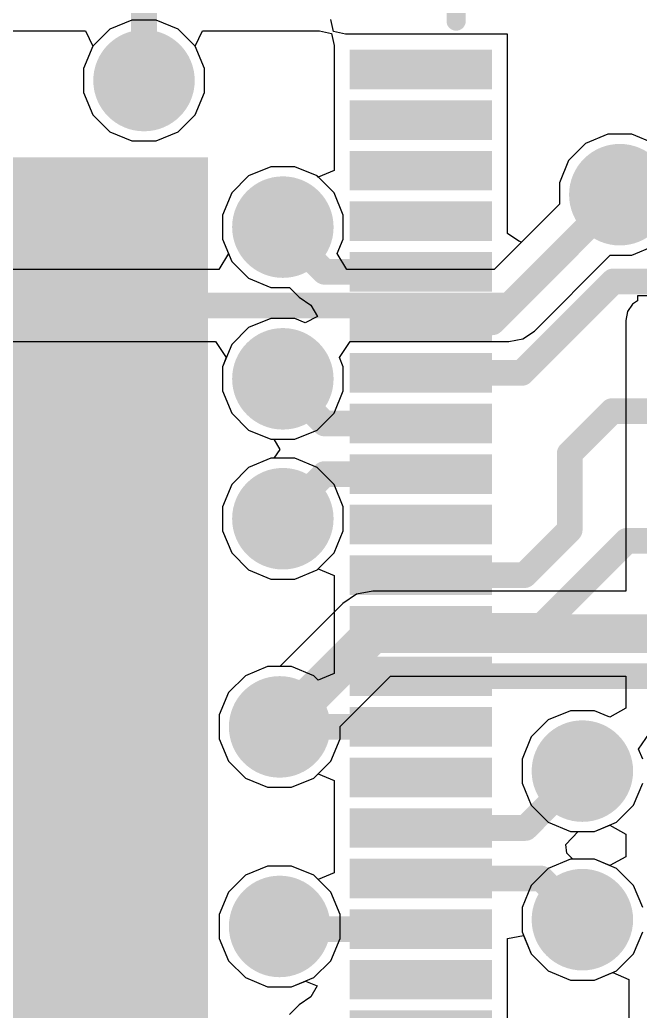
# Model space of a CAD drawing. Header units: millimetres. Extents: x -0.13 to 3.86, y -0.01 to 4.3.
# Drawn here: x 2.283 to 2.4764, y 2.6357 to 2.9445 of the extents above; entities that cross this region are included whole.
import ezdxf

# ---------------------------------------------------------------- set-up
doc = ezdxf.new("R2010")
doc.units = ezdxf.units.MM
doc.header["$MEASUREMENT"] = 0
for name, color, linetype in [('BottomLayer', 5, 'Continuous'), ('BottomSolder', 6, 'Continuous'), ('TopLayer', 1, 'Continuous'), ('TopOverlay', 2, 'Continuous'), ('TopPaste', 8, 'Continuous'), ('TopSolder', 216, 'Continuous'), ('ViaHoleLayer', 16, 'Continuous')]:
    doc.layers.add(name, color=color, linetype=linetype)

# ---------------------------------------------------------------- blocks, each defined once
blk = doc.blocks.new('100_VQFN__12_12__100')
at = {"layer": 'TopLayer'}
for points in [[(0.248, 0.19298), (0.248, 0.18498), (0.208, 0.18498), (0.208, 0.19298)], [(0.248, 0.17723), (0.248, 0.16923), (0.208, 0.16923), (0.208, 0.17723)], [(0.248, 0.16148), (0.248, 0.15348), (0.208, 0.15348), (0.208, 0.16148)], [(-0.1595, 0.1595), (0.1595, 0.1595), (0.1595, -0.1595), (-0.1595, -0.1595)], [(0.248, 0.14573), (0.248, 0.13773), (0.208, 0.13773), (0.208, 0.14573)], [(0.248, 0.12998), (0.248, 0.12198), (0.208, 0.12198), (0.208, 0.12998)], [(0.248, 0.11424), (0.248, 0.10624), (0.208, 0.10624), (0.208, 0.11424)], [(0.248, 0.09849), (0.248, 0.09049), (0.208, 0.09049), (0.208, 0.09849)], [(0.248, 0.08274), (0.248, 0.07474), (0.208, 0.07474), (0.208, 0.08274)], [(0.248, 0.06699), (0.248, 0.05899), (0.208, 0.05899), (0.208, 0.06699)], [(0.248, 0.05124), (0.248, 0.04324), (0.208, 0.04324), (0.208, 0.05124)], [(0.248, 0.0355), (0.248, 0.0275), (0.208, 0.0275), (0.208, 0.0355)], [(0.248, 0.01975), (0.248, 0.01175), (0.208, 0.01175), (0.208, 0.01975)], [(0.248, 0.004), (0.248, -0.004), (0.208, -0.004), (0.208, 0.004)], [(0.248, -0.01175), (0.248, -0.01975), (0.208, -0.01975), (0.208, -0.01175)], [(0.248, -0.0275), (0.248, -0.0355), (0.208, -0.0355), (0.208, -0.0275)], [(0.248, -0.04324), (0.248, -0.05124), (0.208, -0.05124), (0.208, -0.04324)], [(0.248, -0.05899), (0.248, -0.06699), (0.208, -0.06699), (0.208, -0.05899)], [(0.248, -0.07474), (0.248, -0.08274), (0.208, -0.08274), (0.208, -0.07474)], [(0.248, -0.09049), (0.248, -0.09849), (0.208, -0.09849), (0.208, -0.09049)]]:
    blk.add_hatch(color=1, dxfattribs=at).paths.add_polyline_path(points)
at = {"layer": 'TopPaste'}
for points in [[(0.248, 0.19298), (0.248, 0.18498), (0.208, 0.18498), (0.208, 0.19298)], [(0.248, 0.17723), (0.248, 0.16923), (0.208, 0.16923), (0.208, 0.17723)], [(0.248, 0.16148), (0.248, 0.15348), (0.208, 0.15348), (0.208, 0.16148)], [(-0.1595, 0.1595), (0.1595, 0.1595), (0.1595, -0.1595), (-0.1595, -0.1595)], [(0.248, 0.14573), (0.248, 0.13773), (0.208, 0.13773), (0.208, 0.14573)], [(0.248, 0.12998), (0.248, 0.12198), (0.208, 0.12198), (0.208, 0.12998)], [(0.248, 0.11424), (0.248, 0.10624), (0.208, 0.10624), (0.208, 0.11424)], [(0.248, 0.09849), (0.248, 0.09049), (0.208, 0.09049), (0.208, 0.09849)], [(0.248, 0.08274), (0.248, 0.07474), (0.208, 0.07474), (0.208, 0.08274)], [(0.248, 0.06699), (0.248, 0.05899), (0.208, 0.05899), (0.208, 0.06699)], [(0.248, 0.05124), (0.248, 0.04324), (0.208, 0.04324), (0.208, 0.05124)], [(0.248, 0.0355), (0.248, 0.0275), (0.208, 0.0275), (0.208, 0.0355)], [(0.248, 0.01975), (0.248, 0.01175), (0.208, 0.01175), (0.208, 0.01975)], [(0.248, 0.004), (0.248, -0.004), (0.208, -0.004), (0.208, 0.004)], [(0.248, -0.01175), (0.248, -0.01975), (0.208, -0.01975), (0.208, -0.01175)], [(0.248, -0.0275), (0.248, -0.0355), (0.208, -0.0355), (0.208, -0.0275)], [(0.248, -0.04324), (0.248, -0.05124), (0.208, -0.05124), (0.208, -0.04324)], [(0.248, -0.05899), (0.248, -0.06699), (0.208, -0.06699), (0.208, -0.05899)], [(0.248, -0.07474), (0.248, -0.08274), (0.208, -0.08274), (0.208, -0.07474)], [(0.248, -0.09049), (0.248, -0.09849), (0.208, -0.09849), (0.208, -0.09049)]]:
    blk.add_hatch(color=8, dxfattribs=at).paths.add_polyline_path(points)
at = {"layer": 'TopSolder'}
for points in [[(0.25017, 0.19514), (0.25017, 0.18281), (0.20584, 0.18281), (0.20584, 0.19514)], [(0.25017, 0.17939), (0.25017, 0.16706), (0.20584, 0.16706), (0.20584, 0.17939)], [(0.25017, 0.16365), (0.25017, 0.15131), (0.20584, 0.15131), (0.20584, 0.16365)], [(-0.16166, 0.16167), (0.16167, 0.16167), (0.16167, -0.16167), (-0.16166, -0.16167)], [(0.25017, 0.1479), (0.25017, 0.13557), (0.20584, 0.13557), (0.20584, 0.1479)], [(0.25017, 0.13215), (0.25017, 0.11982), (0.20584, 0.11982), (0.20584, 0.13215)], [(0.25017, 0.1164), (0.25017, 0.10407), (0.20584, 0.10407), (0.20584, 0.1164)], [(0.25017, 0.10065), (0.25017, 0.08832), (0.20584, 0.08832), (0.20584, 0.10065)], [(0.25017, 0.08491), (0.25017, 0.07257), (0.20584, 0.07257), (0.20584, 0.08491)], [(0.25017, 0.06916), (0.25017, 0.05683), (0.20584, 0.05683), (0.20584, 0.06916)], [(0.25017, 0.05341), (0.25017, 0.04108), (0.20584, 0.04108), (0.20584, 0.05341)], [(0.25017, 0.03766), (0.25017, 0.02533), (0.20584, 0.02533), (0.20584, 0.03766)], [(0.25017, 0.02191), (0.25017, 0.00958), (0.20584, 0.00958), (0.20584, 0.02191)], [(0.25017, 0.00617), (0.25017, -0.00617), (0.20584, -0.00617), (0.20584, 0.00617)], [(0.25017, -0.00958), (0.25017, -0.02191), (0.20584, -0.02191), (0.20584, -0.00958)], [(0.25017, -0.02533), (0.25017, -0.03766), (0.20584, -0.03766), (0.20584, -0.02533)], [(0.25017, -0.04108), (0.25017, -0.05341), (0.20584, -0.05341), (0.20584, -0.04108)], [(0.25017, -0.05683), (0.25017, -0.06916), (0.20584, -0.06916), (0.20584, -0.05683)], [(0.25017, -0.07257), (0.25017, -0.08491), (0.20584, -0.08491), (0.20584, -0.07257)], [(0.25017, -0.08832), (0.25017, -0.10065), (0.20584, -0.10065), (0.20584, -0.08832)], [(0.25017, -0.10407), (0.25017, -0.1164), (0.20584, -0.1164), (0.20584, -0.10407)]]:
    blk.add_hatch(color=216, dxfattribs=at).paths.add_polyline_path(points)
at = {"layer": 'TopOverlay', "const_width": 0.006}
blk.add_lwpolyline([(0.239, 0.20408), (0.239, 0.239)], dxfattribs=at)
at = {"layer": 'TopOverlay', "const_width": 0.003}
blk.add_lwpolyline([(0.2375, 0.20408, 1), (0.2405, 0.20408, 1)], format="xyb", close=True, dxfattribs=at)

msp = doc.modelspace()

# ---------------------------------------------------------------- hatches: boundary and pattern name
at = {"layer": 'BottomLayer'}
h = msp.add_hatch(color=5, dxfattribs=at)
edge = h.paths.add_edge_path()
edge.add_arc((2.32173, 2.92555), 0.01181, 0, 360)
h = msp.add_hatch(color=5, dxfattribs=at)
edge = h.paths.add_edge_path()
edge.add_arc((2.47, 2.89), 0.01181, 0, 360)
h = msp.add_hatch(color=5, dxfattribs=at)
edge = h.paths.add_edge_path()
edge.add_arc((2.365, 2.8799), 0.01181, 0, 360)
h = msp.add_hatch(color=5, dxfattribs=at)
edge = h.paths.add_edge_path()
edge.add_arc((2.365, 2.83265), 0.01181, 0, 360)
h = msp.add_hatch(color=5, dxfattribs=at)
edge = h.paths.add_edge_path()
edge.add_arc((2.365, 2.78908), 0.01181, 0, 360)
h = msp.add_hatch(color=5, dxfattribs=at)
edge = h.paths.add_edge_path()
edge.add_arc((2.364, 2.72425), 0.01181, 0, 360)
h = msp.add_hatch(color=5, dxfattribs=at)
edge = h.paths.add_edge_path()
edge.add_arc((2.45834, 2.71048), 0.01181, 0, 360)
h = msp.add_hatch(color=5, dxfattribs=at)
edge = h.paths.add_edge_path()
edge.add_arc((2.364, 2.6621), 0.01181, 0, 360)
h = msp.add_hatch(color=5, dxfattribs=at)
edge = h.paths.add_edge_path()
edge.add_arc((2.45834, 2.66421), 0.01181, 0, 360)
at = {"layer": 'BottomSolder'}
h = msp.add_hatch(color=6, dxfattribs=at)
edge = h.paths.add_edge_path()
edge.add_arc((2.32173, 2.92555), 0.01581, 0, 360)
h = msp.add_hatch(color=6, dxfattribs=at)
edge = h.paths.add_edge_path()
edge.add_arc((2.47, 2.89), 0.01581, 0, 360)
h = msp.add_hatch(color=6, dxfattribs=at)
edge = h.paths.add_edge_path()
edge.add_arc((2.365, 2.8799), 0.01581, 0, 360)
h = msp.add_hatch(color=6, dxfattribs=at)
edge = h.paths.add_edge_path()
edge.add_arc((2.365, 2.83265), 0.01581, 0, 360)
h = msp.add_hatch(color=6, dxfattribs=at)
edge = h.paths.add_edge_path()
edge.add_arc((2.365, 2.78908), 0.01581, 0, 360)
h = msp.add_hatch(color=6, dxfattribs=at)
edge = h.paths.add_edge_path()
edge.add_arc((2.364, 2.72425), 0.01581, 0, 360)
h = msp.add_hatch(color=6, dxfattribs=at)
edge = h.paths.add_edge_path()
edge.add_arc((2.45834, 2.71048), 0.01581, 0, 360)
h = msp.add_hatch(color=6, dxfattribs=at)
edge = h.paths.add_edge_path()
edge.add_arc((2.45834, 2.66421), 0.01581, 0, 360)
h = msp.add_hatch(color=6, dxfattribs=at)
edge = h.paths.add_edge_path()
edge.add_arc((2.364, 2.6621), 0.01581, 0, 360)
at = {"layer": 'TopLayer'}
h = msp.add_hatch(color=1, dxfattribs=at)
edge = h.paths.add_edge_path()
edge.add_arc((2.32173, 2.92555), 0.01181, 0, 360)
h = msp.add_hatch(color=1, dxfattribs=at)
edge = h.paths.add_edge_path()
edge.add_arc((2.47, 2.89), 0.01181, 0, 360)
h = msp.add_hatch(color=1, dxfattribs=at)
edge = h.paths.add_edge_path()
edge.add_arc((2.365, 2.8799), 0.01181, 0, 360)
h = msp.add_hatch(color=1, dxfattribs=at)
edge = h.paths.add_edge_path()
edge.add_arc((2.365, 2.83265), 0.01181, 0, 360)
h = msp.add_hatch(color=1, dxfattribs=at)
edge = h.paths.add_edge_path()
edge.add_arc((2.365, 2.78908), 0.01181, 0, 360)
h = msp.add_hatch(color=1, dxfattribs=at)
edge = h.paths.add_edge_path()
edge.add_arc((2.364, 2.72425), 0.01181, 0, 360)
h = msp.add_hatch(color=1, dxfattribs=at)
edge = h.paths.add_edge_path()
edge.add_arc((2.45834, 2.71048), 0.01181, 0, 360)
h = msp.add_hatch(color=1, dxfattribs=at)
edge = h.paths.add_edge_path()
edge.add_arc((2.364, 2.6621), 0.01181, 0, 360)
h = msp.add_hatch(color=1, dxfattribs=at)
edge = h.paths.add_edge_path()
edge.add_arc((2.45834, 2.66421), 0.01181, 0, 360)
at = {"layer": 'ViaHoleLayer'}
h = msp.add_hatch(color=16, dxfattribs=at)
edge = h.paths.add_edge_path()
edge.add_arc((2.32173, 2.92555), 0.00591, 0, 360)
h = msp.add_hatch(color=16, dxfattribs=at)
edge = h.paths.add_edge_path()
edge.add_arc((2.47, 2.89), 0.00591, 0, 360)
h = msp.add_hatch(color=16, dxfattribs=at)
edge = h.paths.add_edge_path()
edge.add_arc((2.365, 2.8799), 0.00591, 0, 360)
h = msp.add_hatch(color=16, dxfattribs=at)
edge = h.paths.add_edge_path()
edge.add_arc((2.365, 2.83265), 0.00591, 0, 360)
h = msp.add_hatch(color=16, dxfattribs=at)
edge = h.paths.add_edge_path()
edge.add_arc((2.365, 2.78908), 0.00591, 0, 360)
h = msp.add_hatch(color=16, dxfattribs=at)
edge = h.paths.add_edge_path()
edge.add_arc((2.364, 2.72425), 0.00591, 0, 360)
h = msp.add_hatch(color=16, dxfattribs=at)
edge = h.paths.add_edge_path()
edge.add_arc((2.45834, 2.71048), 0.00591, 0, 360)
h = msp.add_hatch(color=16, dxfattribs=at)
edge = h.paths.add_edge_path()
edge.add_arc((2.364, 2.6621), 0.00591, 0, 360)
h = msp.add_hatch(color=16, dxfattribs=at)
edge = h.paths.add_edge_path()
edge.add_arc((2.45834, 2.66421), 0.00591, 0, 360)

# ---------------------------------------------------------------- linework, layer by layer
at = {"layer": 'BottomLayer'}
for p, q in [((2.31799, 2.94436), (2.31108, 2.9415)), ((2.32547, 2.94436), (2.31799, 2.94436)), ((2.33239, 2.9415), (2.32547, 2.94436)), ((2.31108, 2.9415), (2.30579, 2.93621)), ((2.33768, 2.93621), (2.33239, 2.9415)), ((2.30579, 2.93621), (2.30292, 2.92929)), ((2.34054, 2.92929), (2.33768, 2.93621)), ((2.30292, 2.92929), (2.30292, 2.92181)), ((2.34054, 2.92181), (2.34054, 2.92929)), ((2.30292, 2.92181), (2.30579, 2.9149)), ((2.33768, 2.9149), (2.34054, 2.92181)), ((2.30579, 2.9149), (2.31108, 2.9096)), ((2.33239, 2.9096), (2.33768, 2.9149)), ((2.31108, 2.9096), (2.31799, 2.90674)), ((2.32547, 2.90674), (2.33239, 2.9096)), ((2.46626, 2.90881), (2.45934, 2.90595)), ((2.47374, 2.90881), (2.46626, 2.90881)), ((2.48066, 2.90595), (2.47374, 2.90881)), ((2.31799, 2.90674), (2.32547, 2.90674)), ((2.45934, 2.90595), (2.45405, 2.90066)), ((2.45405, 2.90066), (2.45119, 2.89374)), ((2.36126, 2.89871), (2.35434, 2.89584)), ((2.36874, 2.89871), (2.36126, 2.89871)), ((2.37566, 2.89584), (2.36874, 2.89871)), ((2.35434, 2.89584), (2.34905, 2.89055)), ((2.38095, 2.89055), (2.37566, 2.89584)), ((2.45119, 2.89374), (2.45119, 2.88705)), ((2.34905, 2.89055), (2.34619, 2.88364)), ((2.38381, 2.88364), (2.38095, 2.89055)), ((2.45119, 2.88705), (2.43082, 2.86668)), ((2.34619, 2.88364), (2.34619, 2.87615)), ((2.38381, 2.87615), (2.38381, 2.88364)), ((2.34619, 2.87615), (2.34804, 2.87168)), ((2.38196, 2.87168), (2.38381, 2.87615)), ((2.34804, 2.87168), (2.34508, 2.86668)), ((2.38492, 2.86668), (2.38196, 2.87168)), ((2.47374, 2.87119), (2.48066, 2.87405)), ((2.44339, 2.84753), (2.46705, 2.87119)), ((2.46705, 2.87119), (2.47374, 2.87119)), ((2.34508, 2.86668), (2.02618, 2.86668)), ((2.43082, 2.86668), (2.38492, 2.86668)), ((2.4755, 2.85693), (2.47395, 2.85589)), ((2.5075, 2.8585), (2.4755, 2.8585)), ((2.4755, 2.8585), (2.4755, 2.85693)), ((2.47241, 2.85358), (2.47186, 2.85085)), ((2.47395, 2.85589), (2.47241, 2.85358)), ((2.47186, 2.85085), (2.47186, 2.76656)), ((2.43976, 2.8451), (2.44339, 2.84753)), ((2.02154, 2.84425), (2.34403, 2.84425)), ((2.34403, 2.84425), (2.34737, 2.83925)), ((2.38263, 2.83925), (2.38597, 2.84425)), ((2.38597, 2.84425), (2.43546, 2.84425)), ((2.43546, 2.84425), (2.43976, 2.8451)), ((2.43546, 2.84425), (2.43546, 2.84425)), ((2.34737, 2.83925), (2.34619, 2.83639)), ((2.38381, 2.83639), (2.38263, 2.83925)), ((2.34619, 2.83639), (2.34619, 2.82891)), ((2.38381, 2.82891), (2.38381, 2.83639)), ((2.34619, 2.82891), (2.34905, 2.822)), ((2.38095, 2.822), (2.38381, 2.82891)), ((2.34905, 2.822), (2.35434, 2.8167)), ((2.37566, 2.8167), (2.38095, 2.822)), ((2.35434, 2.8167), (2.36126, 2.81384)), ((2.36874, 2.81384), (2.37566, 2.8167)), ((2.36126, 2.81384), (2.36874, 2.81384)), ((2.36126, 2.80789), (2.35434, 2.80503)), ((2.36874, 2.80789), (2.36126, 2.80789)), ((2.37566, 2.80503), (2.36874, 2.80789)), ((2.35434, 2.80503), (2.34905, 2.79974)), ((2.38095, 2.79974), (2.37566, 2.80503)), ((2.34905, 2.79974), (2.34619, 2.79282)), ((2.38381, 2.79282), (2.38095, 2.79974)), ((2.34619, 2.79282), (2.34619, 2.78534)), ((2.38381, 2.78534), (2.38381, 2.79282)), ((2.34619, 2.78534), (2.34905, 2.77842)), ((2.38095, 2.77842), (2.38381, 2.78534)), ((2.34905, 2.77842), (2.35434, 2.77313)), ((2.37566, 2.77313), (2.38095, 2.77842)), ((2.35434, 2.77313), (2.36126, 2.77027)), ((2.36874, 2.77027), (2.37566, 2.77313)), ((2.36126, 2.77027), (2.36874, 2.77027)), ((2.39306, 2.76656), (2.38799, 2.76556)), ((2.47186, 2.76656), (2.39306, 2.76656)), ((2.38799, 2.76556), (2.38369, 2.76268)), ((2.38369, 2.76268), (2.36407, 2.74306)), ((2.36026, 2.74306), (2.35334, 2.7402)), ((2.36407, 2.74306), (2.36026, 2.74306)), ((2.35334, 2.7402), (2.34805, 2.73491)), ((2.38281, 2.72432), (2.39855, 2.74006)), ((2.39855, 2.74006), (2.47186, 2.74006)), ((2.47186, 2.74006), (2.47186, 2.73009)), ((2.34805, 2.73491), (2.34519, 2.72799)), ((2.47186, 2.73009), (2.46686, 2.72731)), ((2.34519, 2.72799), (2.34519, 2.72051)), ((2.44769, 2.72642), (2.44239, 2.72113)), ((2.4546, 2.72929), (2.44769, 2.72642)), ((2.46208, 2.72929), (2.4546, 2.72929)), ((2.46686, 2.72731), (2.46208, 2.72929)), ((2.38281, 2.72051), (2.38281, 2.72432)), ((2.34519, 2.72051), (2.34805, 2.7136)), ((2.37995, 2.7136), (2.38281, 2.72051)), ((2.44239, 2.72113), (2.43953, 2.71422)), ((2.43953, 2.71422), (2.43953, 2.70673)), ((2.34805, 2.7136), (2.35334, 2.7083)), ((2.37466, 2.7083), (2.37995, 2.7136)), ((2.35334, 2.7083), (2.36026, 2.70544)), ((2.36774, 2.70544), (2.37466, 2.7083)), ((2.36026, 2.70544), (2.36774, 2.70544)), ((2.43953, 2.70673), (2.44239, 2.69982)), ((2.44239, 2.69982), (2.44769, 2.69453)), ((2.44769, 2.69453), (2.4546, 2.69166)), ((2.46208, 2.69166), (2.46686, 2.69364)), ((2.46686, 2.69364), (2.47186, 2.69086)), ((2.4546, 2.69166), (2.46208, 2.69166)), ((2.47186, 2.69086), (2.47186, 2.68382)), ((2.4546, 2.68302), (2.44769, 2.68016)), ((2.46208, 2.68302), (2.4546, 2.68302)), ((2.46686, 2.68104), (2.46208, 2.68302)), ((2.47186, 2.68382), (2.46686, 2.68104)), ((2.36026, 2.68091), (2.35334, 2.67804)), ((2.36774, 2.68091), (2.36026, 2.68091)), ((2.37466, 2.67804), (2.36774, 2.68091)), ((2.44769, 2.68016), (2.44239, 2.67486)), ((2.35334, 2.67804), (2.34805, 2.67275)), ((2.37995, 2.67275), (2.37466, 2.67804)), ((2.44239, 2.67486), (2.43953, 2.66795)), ((2.34805, 2.67275), (2.34519, 2.66584)), ((2.38281, 2.66584), (2.37995, 2.67275)), ((2.43953, 2.66795), (2.43953, 2.66047)), ((2.34519, 2.66584), (2.34519, 2.65835)), ((2.38281, 2.65835), (2.38281, 2.66584)), ((2.34519, 2.65835), (2.34805, 2.65144)), ((2.37995, 2.65144), (2.38281, 2.65835)), ((2.43953, 2.66047), (2.44239, 2.65355)), ((2.44239, 2.65355), (2.44769, 2.64826)), ((2.34805, 2.65144), (2.35334, 2.64615)), ((2.37466, 2.64615), (2.37995, 2.65144)), ((2.35334, 2.64615), (2.36026, 2.64328)), ((2.36774, 2.64328), (2.37466, 2.64615)), ((2.44769, 2.64826), (2.4546, 2.6454)), ((2.46208, 2.6454), (2.46786, 2.64779)), ((2.46786, 2.64779), (2.47286, 2.64559)), ((2.36026, 2.64328), (2.36774, 2.64328)), ((2.4546, 2.6454), (2.46208, 2.6454)), ((2.47286, 2.64559), (2.47286, 2.61872))]:
    msp.add_line(p, q, dxfattribs=at)
for points, const_width in [([(2.43546, 2.85546), (2.47, 2.89)], 0.008), ([(2.02154, 2.85546), (2.43546, 2.85546)], 0.008), ([(2.364, 2.72425), (2.39306, 2.75331)], 0.012), ([(2.39306, 2.75331), (2.485, 2.75331)], 0.012)]:
    msp.add_lwpolyline(points, dxfattribs=dict(at, const_width=const_width))
for points, const_width in [([(2.468, 2.89, 1), (2.472, 2.89, 1)], 0.004), ([(2.43346, 2.85546, 1), (2.43746, 2.85546, 1)], 0.004), ([(2.43346, 2.85546, 1), (2.43746, 2.85546, 1)], 0.004), ([(2.39006, 2.75331, 1), (2.39606, 2.75331, 1)], 0.006), ([(2.39006, 2.75331, 1), (2.39606, 2.75331, 1)], 0.006), ([(2.361, 2.72425, 1), (2.367, 2.72425, 1)], 0.006)]:
    msp.add_lwpolyline(points, format="xyb", close=True, dxfattribs=dict(at, const_width=const_width))
at = {"layer": 'TopLayer'}
for p, q in [((2.38081, 2.94081), (2.37998, 2.94455)), ((2.22972, 2.941), (2.30351, 2.941)), ((2.30351, 2.941), (2.30579, 2.93621)), ((2.33768, 2.93621), (2.33996, 2.941)), ((2.33996, 2.941), (2.37642, 2.941)), ((2.37642, 2.941), (2.38016, 2.94016)), ((2.38016, 2.94016), (2.381, 2.93642)), ((2.38455, 2.93998), (2.38081, 2.94081)), ((2.435, 2.93998), (2.38455, 2.93998)), ((2.435, 2.90223), (2.435, 2.93998)), ((2.30579, 2.93621), (2.30292, 2.92929)), ((2.34054, 2.92929), (2.33768, 2.93621)), ((2.381, 2.93642), (2.381, 2.89757)), ((2.30292, 2.92929), (2.30292, 2.92181)), ((2.34054, 2.92181), (2.34054, 2.92929)), ((2.30292, 2.92181), (2.30579, 2.9149)), ((2.33768, 2.9149), (2.34054, 2.92181)), ((2.30579, 2.9149), (2.31108, 2.9096)), ((2.33239, 2.9096), (2.33768, 2.9149)), ((2.31108, 2.9096), (2.31799, 2.90674)), ((2.32547, 2.90674), (2.33239, 2.9096)), ((2.46626, 2.90881), (2.45934, 2.90595)), ((2.47374, 2.90881), (2.46626, 2.90881)), ((2.48066, 2.90595), (2.47374, 2.90881)), ((2.31799, 2.90674), (2.32547, 2.90674)), ((2.45934, 2.90595), (2.45405, 2.90066)), ((2.435, 2.87793), (2.435, 2.90223)), ((2.45405, 2.90066), (2.45119, 2.89374)), ((2.36126, 2.89871), (2.35434, 2.89584)), ((2.36874, 2.89871), (2.36126, 2.89871)), ((2.37566, 2.89584), (2.36874, 2.89871)), ((2.381, 2.89757), (2.376, 2.8955)), ((2.35434, 2.89584), (2.34905, 2.89055)), ((2.376, 2.8955), (2.37566, 2.89584)), ((2.45119, 2.89374), (2.45119, 2.88705)), ((2.34905, 2.89055), (2.34619, 2.88364)), ((2.45119, 2.88705), (2.43933, 2.87519)), ((2.34619, 2.88364), (2.34619, 2.87615)), ((2.43856, 2.87551), (2.435, 2.87793)), ((2.34619, 2.87615), (2.34905, 2.86924)), ((2.43933, 2.87519), (2.43856, 2.87551)), ((2.34905, 2.86924), (2.35434, 2.86395)), ((2.35434, 2.86395), (2.36126, 2.86109)), ((2.36126, 2.86109), (2.36703, 2.86109)), ((2.36703, 2.86109), (2.37006, 2.85805)), ((2.37006, 2.85805), (2.37006, 2.85805)), ((2.37006, 2.85805), (2.3737, 2.85562)), ((2.3737, 2.85562), (2.37579, 2.85202)), ((2.36126, 2.85146), (2.35434, 2.8486)), ((2.36874, 2.85146), (2.36126, 2.85146)), ((2.37195, 2.85013), (2.36874, 2.85146)), ((2.37579, 2.85202), (2.37195, 2.85013)), ((2.35434, 2.8486), (2.34905, 2.84331)), ((2.34905, 2.84331), (2.34619, 2.83639)), ((2.34619, 2.83639), (2.34619, 2.82891)), ((2.34619, 2.82891), (2.34905, 2.822)), ((2.34905, 2.822), (2.35434, 2.8167)), ((2.35434, 2.8167), (2.36126, 2.81384)), ((2.36126, 2.81384), (2.36224, 2.81384)), ((2.36224, 2.81384), (2.36411, 2.81064)), ((2.36411, 2.81064), (2.36224, 2.80789)), ((2.36126, 2.80789), (2.35434, 2.80503)), ((2.36224, 2.80789), (2.36126, 2.80789)), ((2.35434, 2.80503), (2.34905, 2.79974)), ((2.34905, 2.79974), (2.34619, 2.79282)), ((2.34619, 2.79282), (2.34619, 2.78534)), ((2.34619, 2.78534), (2.34905, 2.77842)), ((2.34905, 2.77842), (2.35434, 2.77313)), ((2.35434, 2.77313), (2.36126, 2.77027)), ((2.36874, 2.77027), (2.37566, 2.77313)), ((2.37566, 2.77313), (2.376, 2.77348)), ((2.376, 2.77348), (2.381, 2.77141)), ((2.36126, 2.77027), (2.36874, 2.77027)), ((2.381, 2.77141), (2.381, 2.74092)), ((2.36026, 2.74306), (2.35334, 2.7402)), ((2.36774, 2.74306), (2.36026, 2.74306)), ((2.37466, 2.7402), (2.36774, 2.74306)), ((2.35334, 2.7402), (2.34805, 2.73491)), ((2.376, 2.73885), (2.37466, 2.7402)), ((2.381, 2.74092), (2.376, 2.73885)), ((2.34805, 2.73491), (2.34519, 2.72799)), ((2.34519, 2.72799), (2.34519, 2.72051)), ((2.34519, 2.72051), (2.34805, 2.7136)), ((2.47587, 2.71731), (2.47921, 2.72231)), ((2.47715, 2.71422), (2.47587, 2.71731)), ((2.34805, 2.7136), (2.35334, 2.7083)), ((2.35334, 2.7083), (2.36026, 2.70544)), ((2.36774, 2.70544), (2.37466, 2.7083)), ((2.37466, 2.7083), (2.376, 2.70965)), ((2.376, 2.70965), (2.381, 2.70758)), ((2.36026, 2.70544), (2.36774, 2.70544)), ((2.381, 2.70758), (2.381, 2.67877)), ((2.47429, 2.69982), (2.47715, 2.70673)), ((2.469, 2.69453), (2.47429, 2.69982)), ((2.46208, 2.69166), (2.469, 2.69453)), ((2.45321, 2.68757), (2.45702, 2.69166)), ((2.45702, 2.69166), (2.46208, 2.69166)), ((2.45347, 2.68494), (2.45321, 2.68757)), ((2.45539, 2.68302), (2.45347, 2.68494)), ((2.46208, 2.68302), (2.45539, 2.68302)), ((2.469, 2.68016), (2.46208, 2.68302)), ((2.36026, 2.68091), (2.35334, 2.67804)), ((2.36774, 2.68091), (2.36026, 2.68091)), ((2.37466, 2.67804), (2.36774, 2.68091)), ((2.47429, 2.67486), (2.469, 2.68016)), ((2.35334, 2.67804), (2.34805, 2.67275)), ((2.376, 2.6767), (2.37466, 2.67804)), ((2.381, 2.67877), (2.376, 2.6767)), ((2.47715, 2.66795), (2.47429, 2.67486)), ((2.34805, 2.67275), (2.34519, 2.66584)), ((2.34519, 2.66584), (2.34519, 2.65835)), ((2.34519, 2.65835), (2.34805, 2.65144)), ((2.435, 2.65834), (2.44, 2.65933)), ((2.435, 2.62523), (2.435, 2.65834)), ((2.44, 2.65933), (2.44239, 2.65355)), ((2.47429, 2.65355), (2.47715, 2.66047)), ((2.44239, 2.65355), (2.44769, 2.64826)), ((2.469, 2.64826), (2.47429, 2.65355)), ((2.34805, 2.65144), (2.35334, 2.64615)), ((2.35334, 2.64615), (2.36026, 2.64328)), ((2.44769, 2.64826), (2.4546, 2.6454)), ((2.46208, 2.6454), (2.469, 2.64826)), ((2.36026, 2.64328), (2.36774, 2.64328)), ((2.36774, 2.64328), (2.37208, 2.64508)), ((2.37208, 2.64508), (2.37571, 2.6436)), ((2.37571, 2.6436), (2.3737, 2.64013)), ((2.4546, 2.6454), (2.46208, 2.6454)), ((2.3737, 2.64013), (2.37006, 2.63769)), ((2.37006, 2.63769), (2.36703, 2.63466)), ((2.37006, 2.63769), (2.37006, 2.63769))]:
    msp.add_line(p, q, dxfattribs=at)
at = {"layer": 'TopLayer', "const_width": 0.008}
for points in [[(2.32173, 2.92555), (2.32173, 2.968)], [(2.43024, 2.85024), (2.47, 2.89)], [(2.365, 2.87898), (2.37799, 2.86598)], [(2.37799, 2.86598), (2.408, 2.86598)], [(2.43949, 2.83449), (2.468, 2.863)], [(2.468, 2.863), (2.4915, 2.863)], [(2.408, 2.85024), (2.43024, 2.85024)], [(2.408, 2.83449), (2.43949, 2.83449)], [(2.365, 2.83173), (2.37799, 2.81874)], [(2.45439, 2.80939), (2.4676, 2.8226)], [(2.4676, 2.8226), (2.4915, 2.8226)], [(2.37799, 2.81874), (2.408, 2.81874)], [(2.45439, 2.78561), (2.45439, 2.80939)], [(2.365, 2.79), (2.37799, 2.80299)], [(2.37799, 2.80299), (2.408, 2.80299)], [(2.365, 2.78908), (2.365, 2.79)], [(2.44028, 2.7715), (2.45439, 2.78561)], [(2.44575, 2.75575), (2.47221, 2.78221)], [(2.47221, 2.78221), (2.4915, 2.78221)], [(2.408, 2.7715), (2.44028, 2.7715)], [(2.408, 2.75575), (2.44575, 2.75575)], [(2.408, 2.74), (2.48969, 2.74)], [(2.364, 2.72425), (2.408, 2.72425)], [(2.44062, 2.69276), (2.45834, 2.71048)], [(2.408, 2.69276), (2.44062, 2.69276)], [(2.408, 2.67701), (2.44554, 2.67701)], [(2.44554, 2.67701), (2.45834, 2.66421)], [(2.364, 2.6621), (2.36484, 2.66126)], [(2.36484, 2.66126), (2.408, 2.66126)]]:
    msp.add_lwpolyline(points, dxfattribs=at)
at = {"layer": 'TopLayer', "const_width": 0.004}
for points in [[(2.31973, 2.92555, 1), (2.32373, 2.92555, 1)], [(2.468, 2.89, 1), (2.472, 2.89, 1)], [(2.363, 2.87898, 1), (2.367, 2.87898, 1)], [(2.37599, 2.86598, 1), (2.37999, 2.86598, 1)], [(2.37599, 2.86598, 1), (2.37999, 2.86598, 1)], [(2.406, 2.86598, 1), (2.41, 2.86598, 1)], [(2.466, 2.863, 1), (2.47, 2.863, 1)], [(2.466, 2.863, 1), (2.47, 2.863, 1)], [(2.406, 2.85024, 1), (2.41, 2.85024, 1)], [(2.42824, 2.85024, 1), (2.43224, 2.85024, 1)], [(2.42824, 2.85024, 1), (2.43224, 2.85024, 1)], [(2.406, 2.83449, 1), (2.41, 2.83449, 1)], [(2.43749, 2.83449, 1), (2.44149, 2.83449, 1)], [(2.43749, 2.83449, 1), (2.44149, 2.83449, 1)], [(2.363, 2.83173, 1), (2.367, 2.83173, 1)], [(2.4656, 2.8226, 1), (2.4696, 2.8226, 1)], [(2.4656, 2.8226, 1), (2.4696, 2.8226, 1)], [(2.37599, 2.81874, 1), (2.37999, 2.81874, 1)], [(2.37599, 2.81874, 1), (2.37999, 2.81874, 1)], [(2.406, 2.81874, 1), (2.41, 2.81874, 1)], [(2.45239, 2.80939, 1), (2.45639, 2.80939, 1)], [(2.45239, 2.80939, 1), (2.45639, 2.80939, 1)], [(2.37599, 2.80299, 1), (2.37999, 2.80299, 1)], [(2.37599, 2.80299, 1), (2.37999, 2.80299, 1)], [(2.406, 2.80299, 1), (2.41, 2.80299, 1)], [(2.363, 2.79, 1), (2.367, 2.79, 1)], [(2.363, 2.79, 1), (2.367, 2.79, 1)], [(2.363, 2.78908, 1), (2.367, 2.78908, 1)], [(2.45239, 2.78561, 1), (2.45639, 2.78561, 1)], [(2.45239, 2.78561, 1), (2.45639, 2.78561, 1)], [(2.47021, 2.78221, 1), (2.47421, 2.78221, 1)], [(2.47021, 2.78221, 1), (2.47421, 2.78221, 1)], [(2.406, 2.7715, 1), (2.41, 2.7715, 1)], [(2.43828, 2.7715, 1), (2.44228, 2.7715, 1)], [(2.43828, 2.7715, 1), (2.44228, 2.7715, 1)], [(2.406, 2.75575, 1), (2.41, 2.75575, 1)], [(2.44375, 2.75575, 1), (2.44775, 2.75575, 1)], [(2.44375, 2.75575, 1), (2.44775, 2.75575, 1)], [(2.406, 2.74, 1), (2.41, 2.74, 1)], [(2.362, 2.72425, 1), (2.366, 2.72425, 1)], [(2.406, 2.72425, 1), (2.41, 2.72425, 1)], [(2.45634, 2.71048, 1), (2.46034, 2.71048, 1)], [(2.406, 2.69276, 1), (2.41, 2.69276, 1)], [(2.43862, 2.69276, 1), (2.44262, 2.69276, 1)], [(2.43862, 2.69276, 1), (2.44262, 2.69276, 1)], [(2.406, 2.67701, 1), (2.41, 2.67701, 1)], [(2.44354, 2.67701, 1), (2.44754, 2.67701, 1)], [(2.44354, 2.67701, 1), (2.44754, 2.67701, 1)], [(2.45634, 2.66421, 1), (2.46034, 2.66421, 1)], [(2.362, 2.6621, 1), (2.366, 2.6621, 1)], [(2.36284, 2.66126, 1), (2.36684, 2.66126, 1)], [(2.36284, 2.66126, 1), (2.36684, 2.66126, 1)], [(2.406, 2.66126, 1), (2.41, 2.66126, 1)]]:
    msp.add_lwpolyline(points, format="xyb", close=True, dxfattribs=at)

# ---------------------------------------------------------------- block references
msp.add_blockref('100_VQFN__12_12__100', (2.18, 2.74))

doc.saveas('drawing.dxf')
